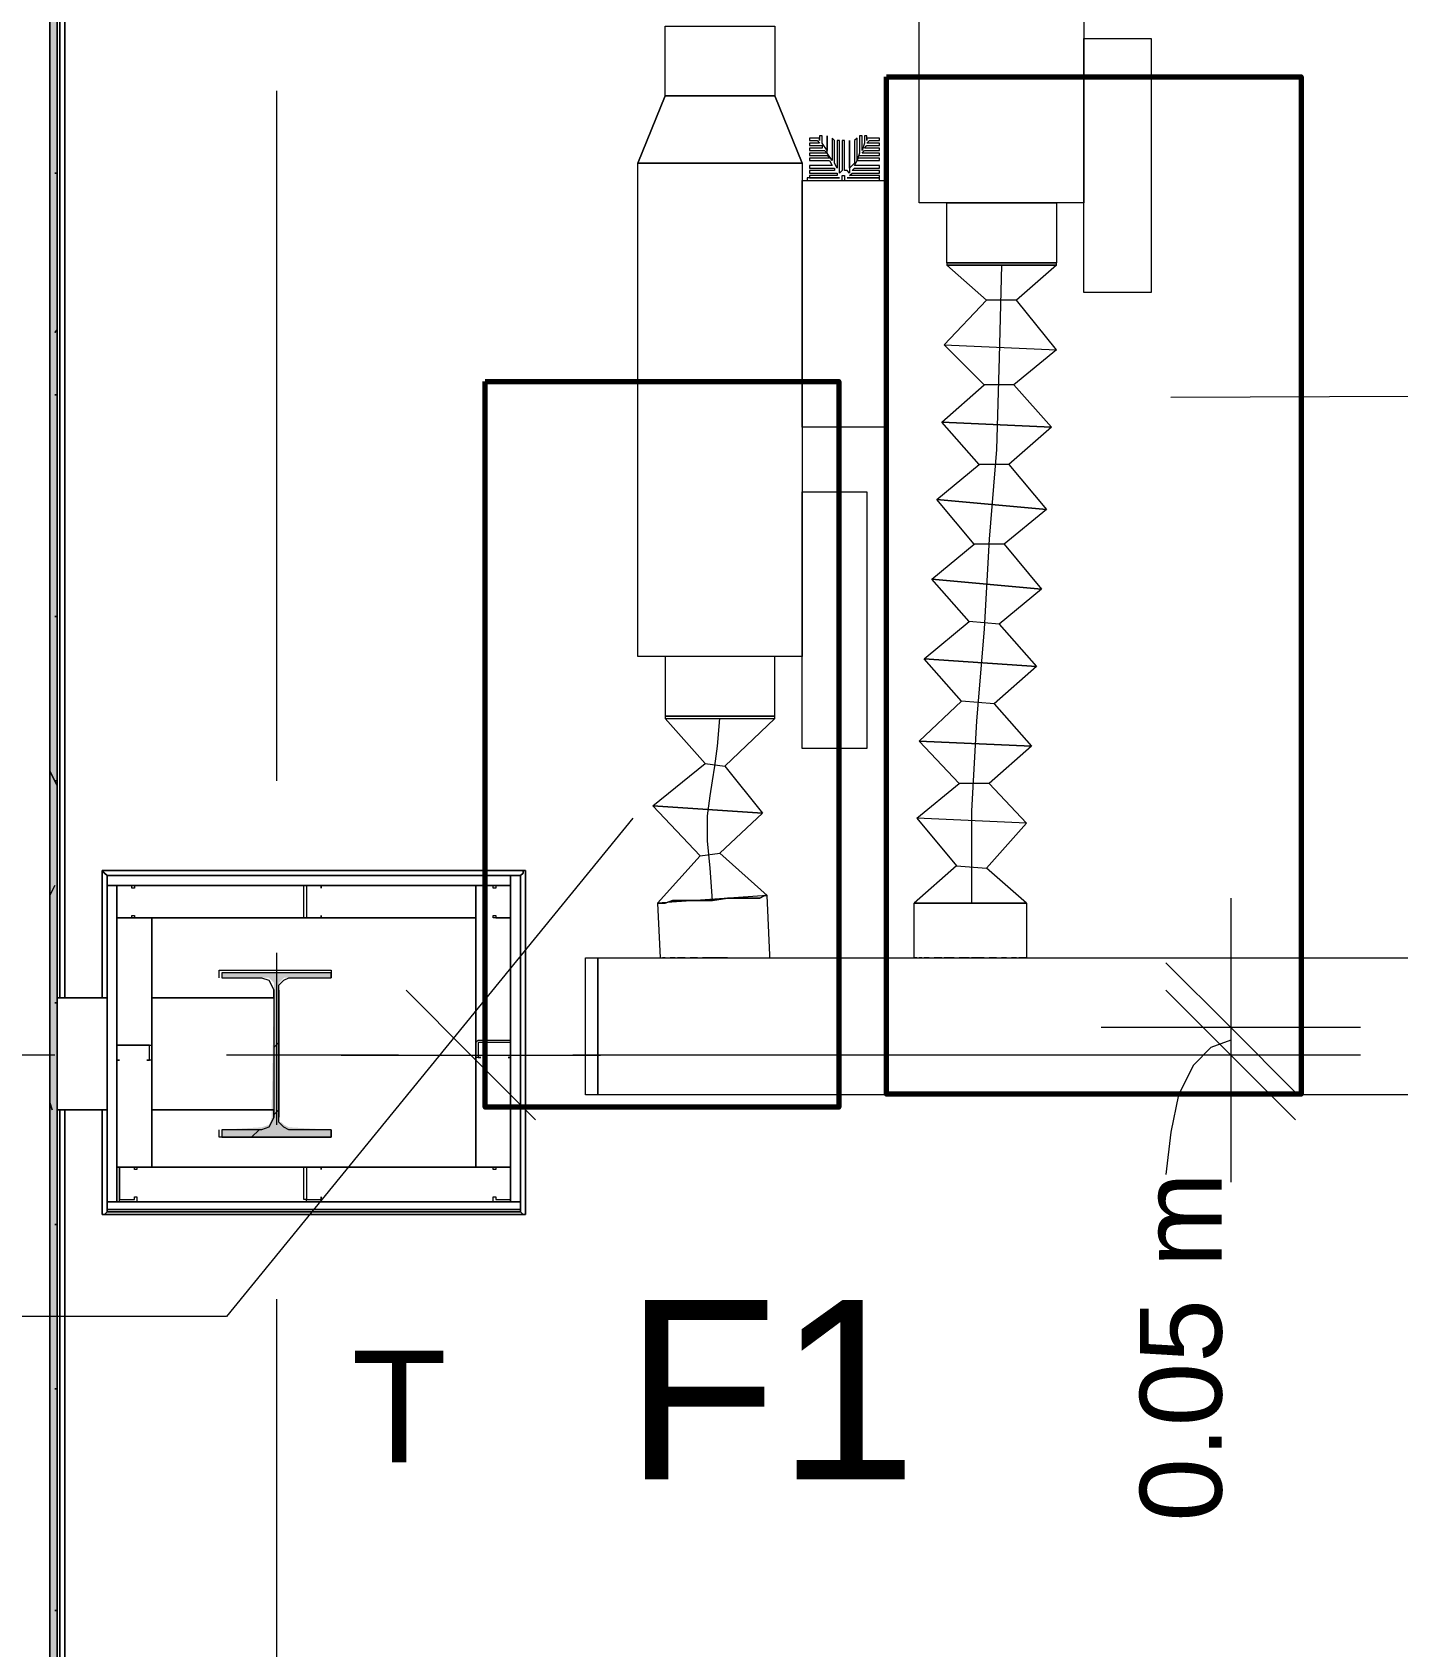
# Model space of a CAD drawing. Header units: metres. Extents: x 29 to 268, y -7 to 151.
# Drawn here: x 41.659 to 44.171, y 14.518 to 17.488 of the extents above; entities that cross this region are included whole.
import ezdxf

# ---------------------------------------------------------------- set-up
doc = ezdxf.new("R2010")
doc.units = ezdxf.units.M
doc.layers.add('HVAC - Ductos', color=5, linetype='Continuous', lineweight=50)
doc.layers.add('PDF2_Geometry', color=7, linetype='Continuous', true_color=0xaaaaaa)
doc.layers.add('PDF2_Solid Fills', color=7, linetype='Continuous', true_color=0xffffff)
doc.layers.add('PDF2_Text', color=7, linetype='Continuous')
doc.styles.add('PDF Arial-BoldMT-Identity-H', font='arial.ttf')
doc.styles.add('PDF Helvetica', font='')
doc.styles.get('PDF Helvetica').set_extended_font_data('Helvetica')

msp = doc.modelspace()

# ---------------------------------------------------------------- hatches: boundary and pattern name
at = {"layer": 'PDF2_Solid Fills', "lineweight": 0, "transparency": 33554559}
h = msp.add_hatch(color=256, dxfattribs=at)
h.paths.add_polyline_path([(41.6915, 36.0667), (41.7053, 36.0667), (41.7053, 48.263), (41.6915, 48.263)])
h.paths.add_polyline_path([(41.6915, 24.3745), (41.7053, 24.3745), (41.7053, 34.5404), (41.6915, 34.5404)])
h.paths.add_polyline_path([(41.6915, 22.8666), (41.7053, 22.8666), (41.7053, 24.3608), (41.6915, 24.3608)])
h.paths.add_polyline_path([(41.7053, 22.8528), (41.6915, 22.8528), (41.6915, 10.5556), (41.7053, 10.5556)])
h.paths.add_polyline_path([(41.6915, 34.5587), (41.7053, 34.5587), (41.7053, 36.0529), (41.6915, 36.0529)])
msp.add_hatch(color=256, dxfattribs=at).paths.add_polyline_path([(42.0078, 15.4553), (42.2094, 15.4553), (42.2094, 15.469), (42.1315, 15.4735), (42.1223, 15.4781), (42.1178, 15.4827), (42.1132, 15.4827), (42.1132, 15.7394), (42.1223, 15.7486), (42.2094, 15.7486), (42.2094, 15.7577), (42.0078, 15.7577), (42.0078, 15.7486), (42.0948, 15.7486), (42.104, 15.7394), (42.0994, 15.4873), (42.0948, 15.4781), (42.0811, 15.4735), (42.0078, 15.469)])

# ---------------------------------------------------------------- linework, layer by layer
at = {"layer": 'HVAC - Ductos', "lineweight": 0}
for points in [[(43.2911, 17.174), (43.2911, 18.0815), (43.5936, 18.0815), (43.5936, 17.174)], [(43.7174, 17.009), (43.5936, 17.009), (43.5936, 17.4765), (43.7174, 17.4765)], [(42.8236, 17.3711), (43.0253, 17.3711)], [(43.0757, 17.2473), (43.0253, 17.3711)], [(42.7732, 16.3399), (42.7732, 17.2473), (43.0757, 17.2473), (43.0757, 16.3399)], [(43.2269, 16.7615), (43.0757, 16.7615), (43.0757, 17.2153), (43.2269, 17.2153)], [(43.3415, 17.064), (43.3461, 17.064), (43.3553, 17.064), (43.3736, 17.064), (43.392, 17.064), (43.4195, 17.064), (43.4424, 17.064), (43.4698, 17.064), (43.4928, 17.064), (43.5157, 17.064), (43.5295, 17.064), (43.5386, 17.064), (43.5432, 17.064), (43.5386, 17.064), (43.5295, 17.064), (43.5157, 17.064), (43.4928, 17.064), (43.4698, 17.064), (43.4424, 17.064), (43.4195, 17.064), (43.392, 17.064), (43.3736, 17.064), (43.3553, 17.064), (43.3461, 17.064)], [(43.1948, 16.1703), (43.0757, 16.1703), (43.0757, 16.6423), (43.1948, 16.6423)], [(42.8236, 16.2298), (42.8282, 16.2298), (42.8465, 16.2298), (42.8741, 16.2298), (42.9061, 16.2298), (42.9428, 16.2298), (42.9749, 16.2298), (43.0024, 16.2298), (43.0161, 16.2298), (43.0253, 16.2298), (43.0253, 16.3399), (43.0207, 16.3399), (43.0115, 16.3399), (42.9932, 16.3399), (42.9749, 16.3399), (42.9474, 16.3399), (42.9244, 16.3399), (42.8969, 16.3399), (42.8741, 16.3399), (42.8511, 16.3399), (42.8374, 16.3399), (42.8282, 16.3399), (42.8236, 16.3399), (42.8236, 16.2298), (42.8236, 16.2253), (42.8282, 16.2253), (42.8465, 16.2253), (42.8741, 16.2253), (42.9061, 16.2253), (42.9428, 16.2253), (42.9749, 16.2253), (43.0024, 16.2253), (43.0207, 16.2253), (43.0253, 16.2253), (43.0253, 16.2298), (43.0161, 16.2298), (43.0024, 16.2298), (42.9749, 16.2298), (42.9428, 16.2298), (42.9061, 16.2298), (42.8741, 16.2298), (42.8465, 16.2298), (42.8282, 16.2298)], [(42.8236, 16.2298), (42.8282, 16.2298), (42.8374, 16.2298), (42.8511, 16.2298), (42.8741, 16.2298), (42.8969, 16.2298), (42.9244, 16.2298), (42.9474, 16.2298), (42.9749, 16.2298), (42.9932, 16.2298), (43.0115, 16.2298), (43.0207, 16.2298), (43.0253, 16.2298), (43.0207, 16.2298), (43.0115, 16.2298), (42.9932, 16.2298), (42.9749, 16.2298), (42.9474, 16.2298), (42.9244, 16.2298), (42.8969, 16.2298), (42.8741, 16.2298), (42.8511, 16.2298), (42.8374, 16.2298), (42.8282, 16.2298)], [(42.9107, 15.8907), (42.8832, 15.8907), (42.8603, 15.8907), (42.8374, 15.8907), (42.8236, 15.8861), (42.8098, 15.8861), (42.8236, 15.8861), (42.8374, 15.8907), (42.8603, 15.8907), (42.8832, 15.8907), (42.9107, 15.8907), (42.9382, 15.8953), (42.9611, 15.8953), (42.9795, 15.8953), (42.9978, 15.8953), (43.0069, 15.8999), (43.0115, 15.8999), (43.0069, 15.8999), (42.9978, 15.8953), (42.9795, 15.8953), (42.9611, 15.8953), (42.9382, 15.8953)], [(43.3874, 15.8861), (43.3598, 15.8861), (43.3369, 15.8861), (43.314, 15.8861), (43.2957, 15.8861), (43.2865, 15.8861), (43.2819, 15.8861), (43.2865, 15.8861), (43.2957, 15.8861), (43.314, 15.8861), (43.3369, 15.8861), (43.3598, 15.8861), (43.3874, 15.8861), (43.4103, 15.8861), (43.4378, 15.8861), (43.4561, 15.8861), (43.4744, 15.8861), (43.4836, 15.8861), (43.4882, 15.8861), (43.4836, 15.8861), (43.4744, 15.8861), (43.4561, 15.8861), (43.4378, 15.8861), (43.4103, 15.8861)], [(42.6999, 15.7853), (42.6999, 15.5331), (42.6769, 15.5331), (42.6769, 15.7853)], [(48.0532, 15.5331), (42.6999, 15.5331), (42.6999, 15.7853), (48.0532, 15.7853)]]:
    msp.add_lwpolyline(points, close=True, dxfattribs=at)
for points in [[(42.8236, 17.3711), (42.8236, 17.4994), (43.0253, 17.4994), (43.0253, 17.3711)], [(42.8236, 17.3711), (42.7732, 17.2473), (42.8236, 17.3711)], [(43.2178, 17.2153), (43.2178, 17.2199), (43.1582, 17.2199), (43.2178, 17.2199), (43.2178, 17.2244), (43.1628, 17.2244), (43.1674, 17.229), (43.2178, 17.229), (43.2178, 17.2336), (43.1674, 17.2336), (43.1719, 17.2382), (43.2178, 17.2382), (43.2178, 17.2427), (43.1719, 17.2427), (43.1765, 17.2519), (43.2178, 17.2519), (43.2178, 17.2565), (43.1765, 17.2565), (43.1811, 17.2611), (43.2178, 17.2611), (43.2178, 17.2657), (43.1857, 17.2657), (43.1902, 17.2703), (43.2178, 17.2703), (43.2178, 17.2749), (43.1902, 17.2749), (43.1948, 17.2795), (43.2178, 17.2795), (43.2178, 17.284), (43.1948, 17.284), (43.1994, 17.2886), (43.2178, 17.2886), (43.2178, 17.2932), (43.1948, 17.2932), (43.1948, 17.2886), (43.1948, 17.2977), (43.1902, 17.2977), (43.1902, 17.284), (43.1857, 17.2703), (43.1857, 17.2977), (43.1811, 17.2977), (43.1811, 17.2657), (43.1765, 17.2519), (43.1765, 17.2932), (43.1719, 17.2886), (43.1719, 17.2473), (43.1628, 17.2382), (43.1628, 17.2886), (43.1628, 17.229), (43.1582, 17.2336), (43.1536, 17.2336), (43.1536, 17.2886), (43.1491, 17.2886), (43.1491, 17.2336), (43.1445, 17.229), (43.1445, 17.2886), (43.1399, 17.2886), (43.1399, 17.2382), (43.1353, 17.2473), (43.1353, 17.2886), (43.1307, 17.2932), (43.1307, 17.2519), (43.1215, 17.2657), (43.1215, 17.2977), (43.1215, 17.2703), (43.1124, 17.284), (43.1124, 17.2977), (43.1078, 17.2977), (43.1078, 17.2886), (43.1078, 17.2932), (43.0894, 17.2932), (43.0894, 17.2886), (43.1032, 17.2886), (43.1078, 17.284), (43.0894, 17.284), (43.0894, 17.2795), (43.1124, 17.2795), (43.1124, 17.2749), (43.0894, 17.2749), (43.0894, 17.2703), (43.1169, 17.2703), (43.1215, 17.2657), (43.0894, 17.2657), (43.0894, 17.2611), (43.1215, 17.2611), (43.1261, 17.2565), (43.0894, 17.2565), (43.0894, 17.2519), (43.1261, 17.2519), (43.1307, 17.2427), (43.0894, 17.2427), (43.0894, 17.2382), (43.1353, 17.2382), (43.1353, 17.2336), (43.0894, 17.2336), (43.0894, 17.229), (43.1399, 17.229), (43.1399, 17.2244), (43.0894, 17.2244), (43.0894, 17.2199), (43.1445, 17.2199), (43.0848, 17.2199), (43.0848, 17.2153)], [(43.0757, 17.2473), (42.7732, 17.2473)], [(43.1491, 17.2153), (43.1491, 17.2199), (43.1491, 17.2244), (43.1536, 17.2244), (43.1536, 17.2199), (43.1536, 17.2153)], [(43.4149, 16.9953), (43.3415, 17.0594), (43.5432, 17.0594), (43.5386, 17.0594), (43.5203, 17.0594), (43.4928, 17.0594), (43.4607, 17.0594), (43.4241, 17.0594), (43.392, 17.0594), (43.3644, 17.0594), (43.3461, 17.0594), (43.3415, 17.0594), (43.3461, 17.0594), (43.3644, 17.0594), (43.392, 17.0594), (43.4241, 17.0594), (43.4607, 17.0594), (43.4928, 17.0594), (43.5203, 17.0594), (43.5386, 17.0594), (43.5432, 17.0594), (43.5432, 17.064), (43.5386, 17.064), (43.5203, 17.064), (43.4928, 17.064), (43.4607, 17.064), (43.4241, 17.064), (43.392, 17.064), (43.3644, 17.064), (43.3507, 17.064), (43.3415, 17.064), (43.3415, 17.174), (43.3461, 17.174), (43.3553, 17.174), (43.3736, 17.174), (43.392, 17.174), (43.4195, 17.174), (43.4424, 17.174), (43.4698, 17.174), (43.4928, 17.174), (43.5157, 17.174), (43.5295, 17.174), (43.5386, 17.174), (43.5432, 17.174), (43.5432, 17.064), (43.5386, 17.064), (43.5203, 17.064), (43.4928, 17.064), (43.4607, 17.064), (43.4241, 17.064), (43.392, 17.064), (43.3644, 17.064), (43.3507, 17.064), (43.3415, 17.064), (43.3415, 17.0594), (43.5432, 17.0594), (43.4698, 16.9953), (43.4149, 16.9953), (43.3369, 16.9127), (43.5432, 16.9036), (43.4698, 16.9953)], [(43.4424, 17.0594), (43.4378, 16.8899), (43.4332, 16.7203), (43.4195, 16.5553), (43.4103, 16.3903), (43.3965, 16.2207), (43.3874, 16.0557), (43.3874, 15.8861)], [(43.4652, 16.8395), (43.534, 16.7615), (43.3324, 16.7707), (43.4103, 16.8395), (43.3369, 16.9127), (43.5432, 16.9036), (43.4652, 16.8395), (43.4103, 16.8395)], [(43.754, 16.8165), (44.7761, 16.8211)], [(43.4561, 16.6927), (43.5249, 16.6103), (43.3232, 16.6286), (43.4011, 16.6927), (43.3324, 16.7707), (43.534, 16.7615), (43.4561, 16.6927), (43.4011, 16.6927)], [(43.447, 16.5461), (43.5157, 16.4636), (43.314, 16.4819), (43.392, 16.5461), (43.3232, 16.6286), (43.5249, 16.6103), (43.447, 16.5461), (43.392, 16.5461)], [(43.4378, 16.3994), (43.5065, 16.3215), (43.3003, 16.3353), (43.3828, 16.404), (43.314, 16.4819), (43.5157, 16.4636), (43.4378, 16.3994), (43.3828, 16.404)], [(43.4286, 16.2527), (43.4974, 16.1749), (43.2911, 16.184), (43.369, 16.2573), (43.3003, 16.3353), (43.5065, 16.3215), (43.4286, 16.2527), (43.369, 16.2573)], [(42.8969, 16.1427), (42.8236, 16.2253), (43.0253, 16.2253), (42.9336, 16.1381), (43.0024, 16.0511), (42.8007, 16.0649), (42.8969, 16.1427), (42.9336, 16.1381)], [(42.8236, 16.2253), (42.8282, 16.2253), (42.8465, 16.2253), (42.8741, 16.2253), (42.9061, 16.2253), (42.9428, 16.2253), (42.9749, 16.2253), (43.0024, 16.2253), (43.0207, 16.2253), (43.0253, 16.2253)], [(42.9107, 15.8907), (42.9061, 15.9503), (42.9015, 16.0007), (42.9015, 16.0465), (42.9061, 16.0831), (42.9107, 16.1107), (42.9152, 16.1381), (42.9198, 16.1749), (42.9244, 16.2253)], [(43.4195, 16.1061), (43.4882, 16.0327), (43.2865, 16.0419), (43.3644, 16.1061), (43.2911, 16.184), (43.4974, 16.1749), (43.4195, 16.1061), (43.3644, 16.1061)], [(42.764, 16.0419), (42.0169, 15.1253), (41.4669, 15.1253)], [(42.8878, 15.9731), (42.8007, 16.0649), (43.0024, 16.0511), (42.9244, 15.9777), (43.0115, 15.8999), (42.8098, 15.8861), (42.8144, 15.7853)], [(43.3598, 15.9548), (43.4149, 15.9503), (43.4882, 16.0327), (43.2865, 16.0419), (43.3598, 15.9548), (43.2819, 15.8861), (43.4882, 15.8861), (43.4882, 15.7853), (43.4836, 15.7853), (43.479, 15.7853), (43.4744, 15.7853)], [(43.0161, 15.7853), (43.0161, 15.7899), (43.0115, 15.8999), (42.8098, 15.8861), (42.8878, 15.9731), (42.9244, 15.9777)], [(43.4882, 15.8861), (43.4149, 15.9503)], [(43.864, 15.8953), (43.864, 15.3727)], [(43.2865, 15.7853), (43.2819, 15.7853), (43.2819, 15.8861)], [(42.8144, 15.7853), (42.8144, 15.7853)], [(42.8236, 15.7853), (42.819, 15.7853)], [(42.8419, 15.7853), (42.8374, 15.7853), (42.8328, 15.7853)], [(42.8603, 15.7853), (42.8511, 15.7853), (42.8465, 15.7853)], [(42.8832, 15.7853), (42.8695, 15.7853)], [(42.9382, 15.7853), (42.9152, 15.7853), (42.8924, 15.7853)], [(42.9474, 15.7853), (42.9611, 15.7853)], [(42.9703, 15.7853), (42.9795, 15.7853), (42.984, 15.7853)], [(42.9886, 15.7853), (42.9932, 15.7853), (42.9978, 15.7853)], [(43.0024, 15.7853), (43.0069, 15.7853), (43.0115, 15.7853)], [(43.0161, 15.7853), (43.0161, 15.7853)], [(43.2957, 15.7853), (43.2911, 15.7853)], [(43.3094, 15.7853), (43.3049, 15.7853), (43.3003, 15.7853)], [(43.3324, 15.7853), (43.3232, 15.7853), (43.3186, 15.7853)], [(43.3553, 15.7853), (43.3415, 15.7853), (43.3369, 15.7853)], [(43.3828, 15.7853), (43.3644, 15.7853)], [(43.4103, 15.7853), (43.3874, 15.7853)], [(43.4332, 15.7853), (43.4286, 15.7853), (43.4195, 15.7853)], [(43.4515, 15.7853), (43.447, 15.7853), (43.4424, 15.7853)], [(43.4698, 15.7853), (43.4652, 15.7853), (43.4607, 15.7853)], [(43.9832, 15.5377), (43.864, 15.6569), (43.7448, 15.7761)], [(42.3469, 15.7257), (42.4661, 15.6065), (42.5853, 15.4873)], [(43.9832, 15.4873), (43.864, 15.6065), (43.7448, 15.7257)], [(44.1024, 15.6569), (43.864, 15.6569), (43.6257, 15.6569)], [(43.864, 15.634), (43.8274, 15.6203), (43.7953, 15.5881), (43.7678, 15.5331), (43.754, 15.4644), (43.7448, 15.3865)], [(42.2278, 15.6065), (42.4661, 15.6065), (42.7045, 15.6065)], [(44.1024, 15.6065), (43.864, 15.6065), (43.6257, 15.6065)]]:
    msp.add_lwpolyline(points, dxfattribs=at)
at = {"layer": 'PDF2_Geometry', "lineweight": 0}
for points in [[(41.6273, 48.3089), (41.6273, 10.5052), (41.6915, 10.5052), (41.6915, 48.3089)], [(41.7053, 48.263), (41.6915, 48.263), (41.6915, 10.5556), (41.7053, 10.5556)], [(41.7053, 15.7119), (41.7053, 22.8528)], [(41.7053, 15.7119), (41.7053, 22.8528)], [(41.7098, 22.8528), (41.7098, 15.7119)], [(41.7098, 22.8528), (41.7098, 15.7119)], [(41.719, 22.8528), (41.719, 15.7119)], [(41.719, 22.8528), (41.719, 15.7119)], [(42.5669, 15.3131), (42.5669, 15.9457), (42.5624, 15.9457), (42.5624, 15.9411), (42.5578, 15.9365), (41.7969, 15.9365), (42.5578, 15.9365), (42.5624, 15.9411), (42.5624, 15.9457), (42.5669, 15.9457), (41.7878, 15.9457), (41.7878, 15.7119), (41.7878, 15.9457), (41.7878, 15.7119), (41.7878, 15.9457), (42.5669, 15.9457), (42.5624, 15.9457), (42.5624, 15.9411), (42.5578, 15.9365), (42.5578, 15.3223), (42.5578, 15.9365), (42.5624, 15.9411), (42.5624, 15.9457), (42.5669, 15.9457), (42.5669, 15.3131), (41.7878, 15.3131), (41.7878, 15.5057), (41.7878, 15.3131), (41.7878, 15.5057), (41.7878, 15.3131)], [(42.5669, 15.9457), (41.7878, 15.9457), (41.7923, 15.9411), (41.7969, 15.9365), (41.7969, 15.7119), (41.7969, 15.9365), (41.7923, 15.9411), (41.7878, 15.9457), (41.7923, 15.9411), (41.7969, 15.9365), (41.7969, 15.7119), (41.7969, 15.9365), (42.5578, 15.9365), (41.7969, 15.9365), (41.7923, 15.9411), (41.7878, 15.9457), (42.5669, 15.9457), (42.5669, 15.3131)], [(41.7969, 15.9365), (41.7969, 15.7119)], [(42.5578, 15.3223), (42.5578, 15.9365), (42.5578, 15.3177), (41.7969, 15.3177), (42.5578, 15.3177), (42.5578, 15.9365), (42.5578, 15.3223), (42.5578, 15.3177), (42.5624, 15.3131), (42.5669, 15.3131), (42.5624, 15.3131), (42.5578, 15.3177)], [(41.7969, 15.3223), (42.5578, 15.3223), (41.7969, 15.3223), (42.5578, 15.3223), (42.5578, 15.3361), (42.5578, 15.9365), (42.5394, 15.9365), (41.7969, 15.9365), (41.7969, 15.9181), (42.5394, 15.9181), (42.5394, 15.9365), (42.5394, 15.3361), (42.5578, 15.3361), (41.7969, 15.3361), (41.8152, 15.3361), (41.8152, 15.9181), (41.7969, 15.9181), (41.7969, 15.3361)], [(41.8152, 15.8586), (41.8152, 15.9181), (41.8473, 15.9181), (41.8473, 15.9136), (41.8428, 15.9136), (41.8428, 15.9181), (41.8152, 15.9181), (41.8152, 15.8586), (41.8428, 15.8586), (41.8428, 15.8631), (41.8473, 15.8631), (41.8473, 15.8586)], [(41.8795, 15.8586), (42.4753, 15.8586), (42.4753, 15.9181), (41.8152, 15.9181), (41.8152, 15.8586)], [(42.1636, 15.8586), (42.159, 15.8586), (42.159, 15.9181), (42.1636, 15.9181), (42.1911, 15.9181), (42.1911, 15.9136), (42.1911, 15.9181), (42.1636, 15.9181), (42.1636, 15.8586), (42.1911, 15.8586)], [(42.4753, 15.8586), (42.4753, 15.4003), (42.5394, 15.4003), (42.5394, 15.9181), (42.4753, 15.9181)], [(42.5394, 15.9181), (42.5394, 15.8586), (42.5074, 15.8586), (42.5074, 15.8631), (42.5119, 15.8631), (42.5119, 15.8586), (42.5394, 15.8586), (42.5394, 15.9181), (42.5119, 15.9181), (42.5119, 15.9136), (42.5074, 15.9136), (42.5074, 15.9181)], [(42.1911, 15.8631), (42.1911, 15.8586)], [(41.8152, 15.4003), (41.8795, 15.4003), (41.8795, 15.8586), (41.8152, 15.8586)], [(41.8795, 15.4003), (42.4753, 15.4003), (42.4753, 15.8586), (41.8795, 15.8586)], [(42.2094, 15.7486), (42.2094, 15.7577), (42.0078, 15.7577), (42.0078, 15.7486), (42.0811, 15.7486), (42.0948, 15.744), (42.0994, 15.7349), (42.104, 15.7257), (42.104, 15.4919), (42.0994, 15.4827), (42.0948, 15.4735), (42.0811, 15.469), (42.0078, 15.469), (42.0078, 15.4553), (42.2094, 15.4553), (42.2094, 15.469), (42.1315, 15.469), (42.1223, 15.4735), (42.1132, 15.4827), (42.1132, 15.4919), (42.1132, 15.7257), (42.1132, 15.7349), (42.1223, 15.744), (42.1315, 15.7486)], [(41.7053, 15.7119), (41.7969, 15.7119)], [(41.8152, 15.6249), (41.8749, 15.6249), (41.8795, 15.6249), (41.8795, 15.5973), (41.8703, 15.5973), (41.8749, 15.5973), (41.8749, 15.6249), (41.8152, 15.6249), (41.8152, 15.5973)], [(42.5394, 15.6294), (42.4799, 15.6294), (42.4799, 15.6019), (42.4844, 15.6019), (42.4753, 15.6019), (42.4753, 15.6294), (42.4799, 15.634), (42.5394, 15.634), (42.5394, 15.6294), (42.5394, 15.6019)], [(41.8198, 15.5973), (41.8152, 15.5973)], [(42.5348, 15.6019), (42.5394, 15.6019)], [(41.7053, 15.5057), (41.7969, 15.5057)], [(41.7053, 11.5044), (41.7053, 15.5057), (41.7053, 11.486), (41.7053, 15.5057)], [(41.7098, 15.5057), (41.7098, 11.486)], [(41.7098, 15.5057), (41.7098, 11.486)], [(41.719, 15.5057), (41.719, 11.4998)], [(41.719, 15.5057), (41.719, 11.4998)], [(41.7878, 15.3131), (41.7923, 15.3131), (41.7969, 15.3177), (41.7969, 15.3223), (41.7969, 15.5057), (41.7969, 15.3177), (41.7969, 15.5057), (41.7969, 15.3223), (41.7969, 15.3177), (41.7923, 15.3131)], [(42.4753, 15.4003), (41.8795, 15.4003), (41.8152, 15.4003), (41.8152, 15.3361), (42.5394, 15.3361), (42.5394, 15.4003)], [(41.8519, 15.3957), (41.8473, 15.3957), (41.8473, 15.4003), (41.8198, 15.4003), (41.8198, 15.3407), (41.8473, 15.3407), (41.8473, 15.3453), (41.8519, 15.3453), (41.8519, 15.3361), (41.8198, 15.3361), (41.8198, 15.3407), (41.8198, 15.4003), (41.8519, 15.4003)], [(42.1636, 15.4003), (42.1636, 15.3407), (42.1911, 15.3407), (42.1911, 15.3453), (42.1911, 15.3361), (42.1636, 15.3361), (42.1636, 15.3407), (42.159, 15.3407), (42.159, 15.4003), (42.1636, 15.4003), (42.1911, 15.4003)], [(42.1911, 15.3957), (42.1911, 15.4003)], [(42.5394, 15.4003), (42.5394, 15.3407), (42.5394, 15.3361), (42.5074, 15.3361), (42.5074, 15.3453), (42.5119, 15.3453), (42.5119, 15.3407), (42.5394, 15.3407), (42.5394, 15.4003), (42.5119, 15.4003), (42.5119, 15.3957), (42.5074, 15.3957), (42.5074, 15.4003)], [(42.5669, 15.3131), (42.5624, 15.3131), (42.5578, 15.3177), (42.5578, 15.3223), (41.7969, 15.3223), (41.7969, 15.3177), (41.7923, 15.3131), (41.7878, 15.3131)], [(41.7969, 15.3223), (42.5578, 15.3223)]]:
    msp.add_lwpolyline(points, close=True, dxfattribs=at)
for points in [[(41.7053, 10.5556), (41.7053, 48.263), (41.7053, 10.5556)], [(41.6915, 10.5556), (41.6915, 22.8528), (41.6915, 22.8666), (41.6915, 24.3608), (41.6915, 24.3745), (41.6915, 34.5404), (41.6915, 34.5587)], [(41.7053, 10.5556), (41.7053, 22.8528), (42.7915, 22.8528), (42.7915, 22.8666), (41.7053, 22.8666), (41.7053, 24.3608), (48.7636, 24.3608), (48.7636, 24.3745), (41.7053, 24.3745), (41.7053, 34.5404), (43.3049, 34.5404), (43.3049, 34.5587), (43.2499, 34.5587), (42.8419, 34.5587), (42.4386, 34.5587)], [(41.6915, 10.5556), (41.7053, 10.5556), (41.7053, 22.8528), (41.7053, 16.0969), (41.7053, 22.8528), (42.7915, 22.8528), (42.7915, 22.8666), (42.8419, 22.8666)], [(42.1086, 17.3803), (42.1086, 16.1107)], [(42.5578, 15.9365), (41.7969, 15.9365), (42.5578, 15.9365)], [(41.7969, 15.9365), (42.4753, 15.9365)], [(41.7969, 15.9365), (41.7969, 15.8586)], [(41.7969, 15.9365), (41.7969, 15.7119)], [(41.7969, 15.7119), (41.7969, 15.9365)], [(41.7969, 15.9365), (41.7969, 15.3223), (41.7969, 15.9365)], [(42.5578, 15.9365), (41.7969, 15.9365), (42.5578, 15.9365)], [(41.7969, 15.9365), (41.7969, 15.9365)], [(42.5578, 15.9365), (41.7969, 15.9365), (42.5578, 15.9365)], [(42.5578, 15.9365), (42.4753, 15.9365)], [(42.5578, 15.9365), (42.5578, 15.4003)], [(42.5578, 15.3223), (42.5578, 15.9365)], [(42.5578, 15.9365), (42.5578, 15.3223)], [(42.5578, 15.9365), (42.5578, 15.9365)], [(42.5578, 15.3223), (42.5578, 15.9365), (42.5578, 15.3223)], [(41.8152, 15.9181), (41.8152, 15.9181)], [(41.8152, 15.9181), (41.8152, 15.9181)], [(42.1636, 15.9181), (42.1636, 15.9181)], [(42.1911, 15.9136), (42.1911, 15.9136)], [(42.5394, 15.9181), (42.5394, 15.9181)], [(42.5394, 15.9181), (42.5394, 15.9181)], [(42.1911, 15.8631), (42.1911, 15.8631)], [(41.7969, 15.4003), (41.7969, 15.8586)], [(41.8152, 15.8586), (41.8152, 15.8586)], [(41.8152, 15.8586), (41.8152, 15.8586)], [(42.1636, 15.8586), (42.1636, 15.8586)], [(42.5394, 15.8586), (42.5394, 15.8586)], [(42.5394, 15.8586), (42.5394, 15.8586)], [(42.1086, 15.7944), (42.1086, 15.4781)], [(42.0032, 15.7486), (42.0032, 15.7623), (42.2094, 15.7623), (42.2094, 15.7486)], [(42.104, 15.7119), (41.8795, 15.7119), (42.104, 15.7119), (42.104, 15.7257)], [(42.1132, 15.7257), (42.1132, 15.4919)], [(41.8152, 15.6249), (41.8152, 15.6249)], [(41.8152, 15.6249), (41.8152, 15.6249)], [(41.8749, 15.6249), (41.8749, 15.6249)], [(42.104, 15.6203), (42.1132, 15.6294)], [(42.4799, 15.6294), (42.4799, 15.6294)], [(42.5394, 15.6294), (42.5394, 15.6294)], [(41.7007, 15.6065), (40.2477, 15.6065)], [(41.8198, 15.5973), (41.8198, 15.5973)], [(41.8703, 15.5973), (41.8703, 15.5973)], [(42.3332, 15.6065), (42.0169, 15.6065)], [(42.4844, 15.6019), (42.4844, 15.6019)], [(42.5348, 15.6019), (42.5348, 15.6019)], [(43.9236, 15.6065), (42.654, 15.6065)], [(41.7969, 15.5057), (41.7969, 15.3223)], [(41.7969, 15.3223), (41.7969, 15.5057)], [(41.7969, 15.5057), (41.7969, 15.3223)], [(41.7969, 15.3223), (41.7969, 15.5057)], [(41.8795, 15.5057), (42.104, 15.5057), (41.8795, 15.5057)], [(42.104, 15.4965), (42.1132, 15.5057)], [(42.104, 15.4919), (42.104, 15.5057)], [(42.2094, 15.469), (42.2094, 15.4553), (42.0032, 15.4553), (42.0032, 15.469)], [(42.0628, 15.4553), (42.0765, 15.469)], [(41.7969, 15.4003), (41.7969, 15.3223)], [(41.8198, 15.4003), (41.8198, 15.4003)], [(41.8198, 15.4003), (41.8198, 15.4003)], [(42.1636, 15.4003), (42.1636, 15.4003)], [(42.1911, 15.3957), (42.1911, 15.3957)], [(42.5394, 15.4003), (42.5394, 15.4003)], [(42.5394, 15.4003), (42.5394, 15.4003)], [(42.5578, 15.3223), (42.5578, 15.4003)], [(41.8198, 15.3407), (41.8198, 15.3407)], [(42.1636, 15.3407), (42.1636, 15.3407)], [(42.1911, 15.3453), (42.1911, 15.3453)], [(42.5394, 15.3407), (42.5394, 15.3407)], [(41.7878, 15.3131), (41.7923, 15.3131), (41.7969, 15.3177), (41.7969, 15.3223)], [(42.5669, 15.3131), (41.7878, 15.3131)], [(42.5578, 15.3223), (41.7969, 15.3223)], [(41.7969, 15.3223), (41.7969, 15.3223)], [(42.5578, 15.3223), (41.7969, 15.3223)], [(41.7969, 15.3223), (42.5578, 15.3223), (41.7969, 15.3223)], [(42.5578, 15.3223), (42.5578, 15.3177), (42.5624, 15.3131), (42.5669, 15.3131)], [(42.5578, 15.3223), (42.5578, 15.3223)], [(42.1086, 15.1573), (42.1086, 13.8877)]]:
    msp.add_lwpolyline(points, dxfattribs=at)
at = {"layer": 'PDF2_Geometry', "color": 232, "lineweight": 70, "true_color": 0xe91e64}
for points in [[(43.231, 17.4058), (43.9934, 17.4058), (43.9934, 15.5345), (43.231, 15.5345)], [(42.4923, 16.8454), (43.1431, 16.8454), (43.1431, 15.5106), (42.4923, 15.5106)]]:
    msp.add_lwpolyline(points, close=True, dxfattribs=at)
at = {"layer": 'PDF2_Geometry', "color": 7, "lineweight": 0, "true_color": 0xffffff}
for points in [[(41.7053, 17.229), (41.7007, 17.229)], [(41.7007, 16.9357), (41.7053, 16.9403)], [(41.7053, 16.8211), (41.7007, 16.8211)], [(41.7053, 16.4131), (41.7007, 16.4131)], [(41.6915, 16.129), (41.7053, 16.1015)], [(41.7053, 16.1107), (41.7007, 16.1107)], [(41.6915, 15.8999), (41.7007, 15.9181)], [(41.7053, 15.7027), (41.7007, 15.7027)], [(41.6915, 15.5194), (41.6961, 15.5057)], [(41.7053, 15.2948), (41.7007, 15.2948)], [(41.7053, 14.9923), (41.7007, 14.9923)], [(41.7053, 14.7035), (41.7053, 14.7081)], [(41.7053, 14.5844), (41.7007, 14.5844)]]:
    msp.add_lwpolyline(points, close=True, dxfattribs=at)
msp.add_lwpolyline([(41.7053, 15.8999), (41.7053, 15.8999)], dxfattribs=at)
msp.add_lwpolyline([(41.7053, 15.8999), (41.7053, 15.8999)], dxfattribs=at)

# ---------------------------------------------------------------- texts
at = {"layer": 'PDF2_Text', "lineweight": 0, "insert": (43.7732, 14.748), "char_height": 0.15059, "attachment_point": 4, "rotation": 90, "style": 'PDF Helvetica'}
msp.add_mtext('0.05 m', dxfattribs=at)
at = {"layer": 'PDF2_Text', "color": 232, "lineweight": 70, "true_color": 0xe91e64, "insert": (42.7486, 14.9906), "char_height": 0.33001, "attachment_point": 4, "style": 'PDF Arial-BoldMT-Identity-H'}
msp.add_mtext('F1', dxfattribs=at)
at = {"layer": 'PDF2_Text', "lineweight": 0, "insert": (42.2466, 14.9601), "char_height": 0.2055, "attachment_point": 4, "style": 'PDF Helvetica'}
msp.add_mtext('T', dxfattribs=at)

doc.saveas('drawing.dxf')
